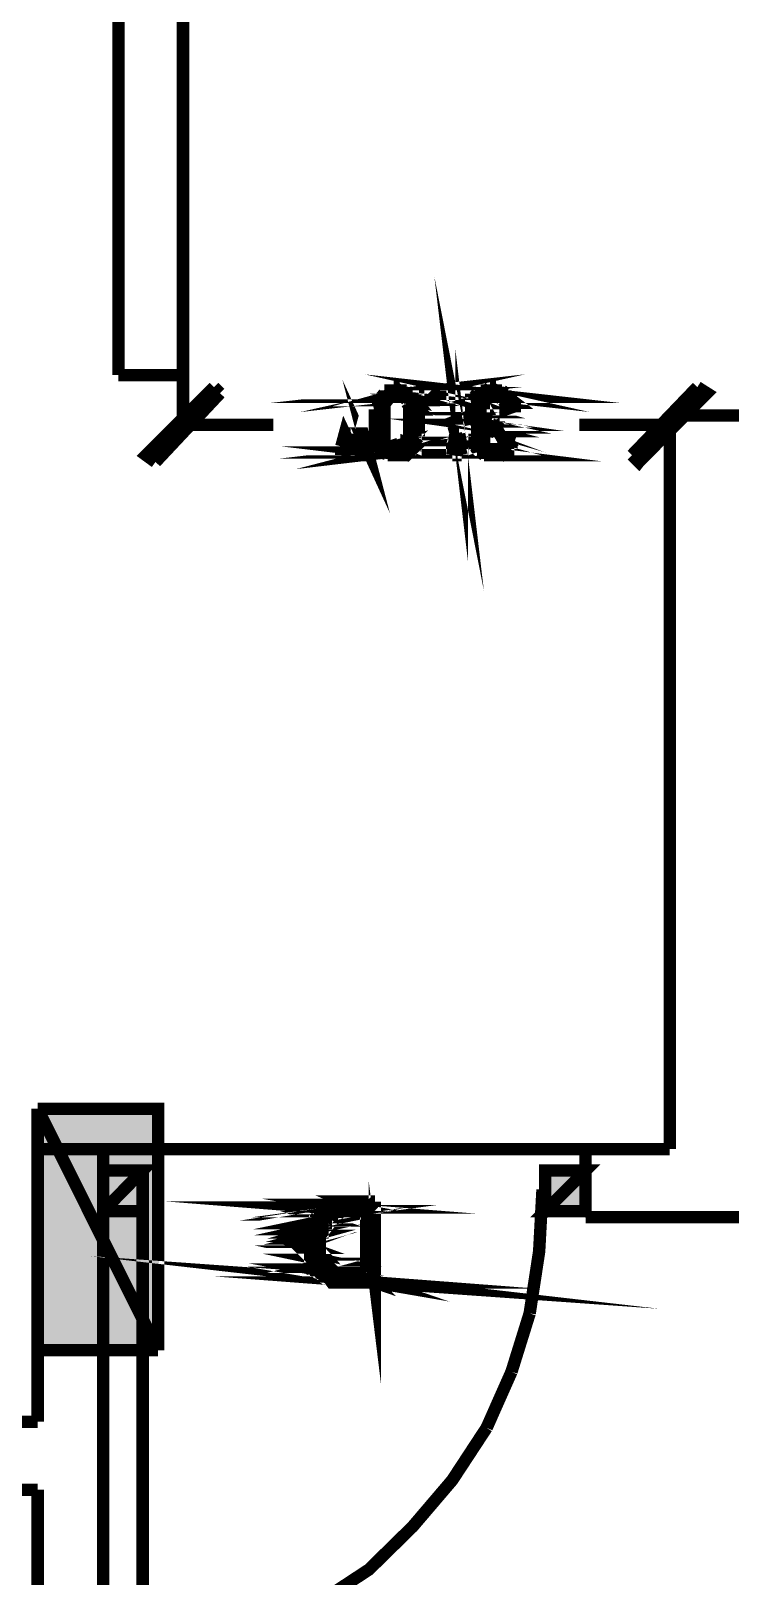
# Model space of a CAD drawing. Header units: inches. Extents: x -524 to 1067, y -71 to 1110.
# Drawn here: x 757.2 to 809.6, y 152.6 to 268.3 of the extents above; entities that cross this region are included whole.
import ezdxf

# ---------------------------------------------------------------- set-up
doc = ezdxf.new("R2010")
doc.units = ezdxf.units.IN
doc.header["$MEASUREMENT"] = 0
doc.layers.add('H', color=7, linetype='Continuous')
doc.layers.add('P', color=7, linetype='Continuous')
doc.layers.add('wall', color=16, linetype='Continuous', lineweight=20)

msp = doc.modelspace()

# ---------------------------------------------------------------- hatches: boundary and pattern name
at = {"layer": 'H', "linetype": 'Continuous'}
for points in [[(766.56, 236.02), (765.86, 236.47), (771.01, 241.55), (771.46, 241.1), (766.56, 236.02)], [(783.24, 240.66), (783.5, 240.84), (784.2, 240.84), (783.94, 240.66), (783.24, 240.4), (783.24, 240.66)], [(783.24, 240.4), (783.94, 240.66), (783.94, 240.4), (783.24, 240.4)], [(783.5, 240.84), (785.81, 241.1), (784.65, 240.84), (783.5, 240.84)], [(783.5, 240.84), (783.75, 241.1), (785.81, 241.1), (783.5, 240.84)], [(785.62, 241.1), (783.75, 241.36), (784.46, 241.36), (784.46, 241.55), (784.91, 241.55), (784.91, 241.36), (785.36, 241.36), (785.62, 241.1)], [(783.75, 241.1), (783.75, 241.36), (785.62, 241.1), (783.75, 241.1)], [(784.65, 240.84), (785.81, 241.1), (785.81, 240.84), (784.65, 240.84)], [(786.07, 240.4), (785.36, 240.66), (785.11, 240.84), (785.81, 240.84), (786.07, 240.66), (786.07, 240.4)], [(785.62, 240.2), (785.36, 240.4), (785.36, 240.66), (786.07, 240.4), (786.07, 240.2), (786.26, 239.95), (786.26, 238.34), (785.62, 238.34), (785.62, 240.2)], [(787.23, 240.66), (787.23, 241.36), (787.94, 241.36), (787.94, 240.66), (787.23, 240.66)], [(790.25, 240.4), (790.25, 240.66), (790.45, 240.66), (790.45, 240.84), (791.42, 240.84), (791.16, 240.66), (790.9, 240.66), (790.25, 240.4)], [(790.25, 239.95), (790.25, 240.4), (790.9, 240.66), (790.9, 240.2), (790.25, 239.95)], [(790.45, 240.84), (790.71, 241.1), (793.03, 240.84), (790.45, 240.84)], [(793.03, 240.84), (790.71, 241.1), (790.9, 241.1), (790.9, 241.36), (791.42, 241.36), (791.61, 241.55), (792.06, 241.55), (792.06, 241.36), (792.51, 241.36), (792.77, 241.1), (793.03, 241.1), (793.03, 240.84)], [(792.51, 240.66), (792.32, 240.84), (793.21, 240.84), (792.51, 240.66)], [(792.51, 240.66), (793.21, 240.84), (793.21, 240.66), (792.51, 240.66)], [(792.77, 240.4), (792.51, 240.66), (793.21, 240.66), (793.47, 240.4), (793.47, 240.2), (792.77, 239.95), (792.77, 240.4)], [(802.74, 236.02), (802.3, 236.47), (807.12, 241.55), (807.83, 241.1), (802.74, 236.02)], [(783.75, 239.95), (783.05, 240.2), (783.24, 240.2), (783.75, 240.4), (783.75, 239.95)], [(783.05, 238.34), (783.05, 240.2), (783.75, 239.95), (783.75, 238.08), (783.05, 238.34)], [(783.24, 240.2), (783.24, 240.4), (783.75, 240.4), (783.24, 240.2)], [(790.25, 239.95), (790.9, 240.2), (790.9, 239.95), (790.25, 239.95)], [(790.25, 239.24), (790.25, 239.95), (790.9, 239.69), (790.9, 239.49), (790.25, 239.24)], [(790.9, 239.69), (790.25, 239.95), (790.9, 239.95), (790.9, 239.69)], [(790.25, 239.24), (790.9, 239.49), (790.9, 239.24), (790.25, 239.24)], [(783.05, 237.63), (783.05, 238.34), (783.75, 238.08), (783.75, 237.63), (783.24, 237.44), (783.24, 237.63), (783.05, 237.63)], [(785.62, 237.63), (785.62, 238.34), (786.26, 238.34), (786.26, 237.88), (786.07, 237.63), (786.07, 237.18), (785.36, 237.44), (785.62, 237.63)], [(790.45, 239.05), (790.25, 239.24), (791.16, 239.24), (791.16, 239.05), (790.45, 239.05)], [(790.45, 237.18), (790.45, 238.08), (790.71, 238.34), (791.42, 238.34), (791.16, 238.08), (791.16, 237.44), (790.45, 237.18)], [(792.06, 238.59), (790.9, 238.79), (790.71, 238.79), (790.71, 239.05), (792.06, 238.59)], [(792.06, 238.59), (790.71, 239.05), (791.86, 239.05), (792.06, 238.59)], [(790.71, 238.34), (790.71, 238.59), (791.86, 238.59), (791.61, 238.34), (790.71, 238.34)], [(790.9, 238.59), (791.16, 238.79), (792.06, 238.59), (790.9, 238.59)], [(792.06, 238.59), (790.9, 238.79), (791.16, 238.79), (792.06, 238.59)], [(792.06, 238.59), (791.86, 239.05), (792.32, 239.05), (792.06, 238.59)], [(780.47, 236.47), (780.47, 237.18), (780.73, 238.08), (781.18, 238.08), (781.18, 236.47), (780.47, 236.47)], [(781.63, 236.47), (781.63, 237.18), (781.89, 238.08), (782.15, 238.08), (782.33, 237.18), (782.33, 236.47), (781.63, 236.47)], [(783.24, 237.44), (783.75, 237.63), (783.75, 237.44), (783.24, 237.44)], [(783.5, 236.92), (783.24, 237.18), (783.94, 237.44), (783.94, 237.18), (784.2, 237.18), (784.2, 236.92), (783.5, 236.92)], [(783.24, 237.18), (783.24, 237.44), (783.94, 237.44), (783.24, 237.18)], [(785.11, 236.92), (785.36, 237.18), (785.36, 237.44), (786.07, 237.18), (785.81, 237.18), (785.81, 236.92), (785.11, 236.92)], [(788.84, 236.47), (788.84, 237.18), (789.03, 238.08), (789.29, 238.08), (789.55, 237.18), (789.55, 236.47), (788.84, 236.47)], [(790.45, 237.18), (791.16, 237.44), (791.16, 237.18), (790.45, 237.18)], [(790.71, 236.92), (790.45, 237.18), (791.42, 237.18), (790.71, 236.92)], [(790.71, 236.92), (791.42, 237.18), (791.42, 236.92), (790.71, 236.92)], [(792.32, 236.92), (792.51, 237.18), (793.21, 236.92), (792.32, 236.92)], [(793.21, 236.92), (792.51, 237.18), (792.51, 237.44), (792.77, 237.44), (792.77, 237.88), (793.47, 237.63), (793.21, 237.44), (793.21, 236.92)], [(783.75, 236.73), (783.5, 236.92), (784.65, 236.92), (783.75, 236.73)], [(783.75, 236.73), (785.81, 236.92), (785.62, 236.73), (783.75, 236.73)], [(783.75, 236.73), (784.65, 236.92), (785.81, 236.92), (783.75, 236.73)], [(783.94, 236.47), (783.75, 236.73), (785.62, 236.73), (785.36, 236.47), (783.94, 236.47)], [(790.71, 236.73), (791.86, 236.92), (793.03, 236.73), (790.71, 236.73)], [(790.71, 236.73), (790.71, 236.92), (791.86, 236.92), (790.71, 236.73)], [(791.16, 236.47), (790.9, 236.73), (792.51, 236.47), (791.16, 236.47)], [(792.51, 236.47), (790.9, 236.73), (792.77, 236.73), (792.51, 236.47)], [(793.03, 236.73), (791.86, 236.92), (793.03, 236.92), (793.03, 236.73)], [(757.74, 169.52), (757.74, 187.54), (766.82, 187.54), (766.82, 169.52), (757.74, 169.52)], [(762.64, 179.94), (762.64, 182.9), (765.66, 182.9), (765.66, 179.94), (762.64, 179.94)], [(795.79, 179.94), (795.79, 182.9), (798.82, 182.9), (798.82, 179.94), (795.79, 179.94)], [(782.33, 179.94), (780.02, 180.4), (780.28, 180.65), (782.33, 179.94)], [(782.33, 179.94), (780.28, 180.65), (780.47, 180.65), (782.33, 179.94)], [(782.33, 179.94), (780.47, 180.65), (780.92, 180.65), (782.33, 179.94)], [(782.33, 179.94), (780.92, 180.65), (783.05, 180.65), (783.05, 174.6), (782.33, 179.94)], [(778.41, 178.79), (778.41, 179.24), (778.67, 179.49), (779.57, 179.49), (779.31, 179.24), (779.31, 178.98), (779.12, 178.98), (779.12, 178.27), (778.86, 178.08), (778.86, 176.92), (779.12, 176.66), (779.12, 176.21), (778.41, 175.95), (778.41, 176.21), (778.15, 176.47), (778.15, 178.79), (778.41, 178.79)], [(778.67, 179.49), (779.83, 179.69), (779.57, 179.49), (778.67, 179.49)], [(778.67, 179.49), (778.67, 179.69), (779.83, 179.69), (778.67, 179.49)], [(778.86, 179.69), (780.47, 179.88), (780.73, 179.94), (780.47, 179.88), (780.28, 179.69), (778.86, 179.69)], [(778.86, 179.69), (778.86, 179.94), (780.73, 179.94), (778.86, 179.69)], [(779.12, 179.94), (779.12, 180.14), (782.33, 179.94), (779.12, 179.94)], [(782.33, 179.94), (779.12, 180.14), (779.31, 180.14), (782.33, 179.94)], [(782.33, 179.94), (779.31, 180.14), (779.57, 180.4), (782.33, 179.94)], [(782.33, 179.94), (779.57, 180.4), (780.02, 180.4), (782.33, 179.94)], [(783.05, 174.6), (782.33, 175.31), (782.33, 179.94), (783.05, 174.6)], [(778.41, 175.95), (779.12, 176.21), (779.31, 175.95), (778.41, 175.95)], [(778.41, 175.76), (778.41, 175.95), (779.31, 175.95), (779.57, 175.76), (778.67, 175.5), (778.67, 175.76), (778.41, 175.76)], [(778.67, 175.5), (779.57, 175.76), (779.83, 175.5), (778.67, 175.5)], [(778.86, 175.31), (778.67, 175.5), (780.02, 175.31), (778.86, 175.31)], [(780.02, 175.31), (778.67, 175.5), (779.83, 175.5), (780.02, 175.31)], [(783.05, 174.6), (779.12, 175.05), (778.86, 175.31), (780.92, 175.31), (783.05, 174.6)], [(783.05, 174.6), (779.31, 174.86), (779.12, 175.05), (783.05, 174.6)], [(783.05, 174.6), (779.31, 174.86), (779.57, 174.86), (783.05, 174.6)], [(779.83, 174.6), (779.57, 174.86), (783.05, 174.6), (779.83, 174.6)], [(783.05, 174.6), (780.92, 175.31), (782.33, 175.31), (783.05, 174.6)]]:
    msp.add_hatch(color=256, dxfattribs=at).paths.add_polyline_path(points)

# ---------------------------------------------------------------- linework, layer by layer
at = {"layer": 'P', "const_width": 0.927}
for points in [[(763.79, 287.52), (763.79, 242.52)], [(768.62, 242.52), (768.62, 287.52)], [(789.48, 237.18), (789.29, 238.14), (789.48, 236.53), (789.48, 237.18)], [(768.62, 242.52), (763.79, 242.52)], [(768.62, 242.52), (768.62, 238.79)], [(766.56, 236.02), (765.86, 236.53), (770.94, 241.62)], [(770.94, 241.62), (766.56, 236.02)], [(770.94, 241.62), (766.56, 236.02)], [(771.39, 241.17), (770.94, 241.62)], [(792.96, 240.91), (791.8, 240.91), (790.64, 241.17), (792.96, 240.91)], [(783.69, 241.36), (785.55, 241.17), (783.69, 241.36)], [(785.36, 241.36), (783.69, 241.36), (783.94, 241.36)], [(785.36, 241.36), (783.69, 241.36)], [(783.69, 241.36), (785.55, 241.17)], [(785.11, 241.36), (783.94, 241.36), (784.14, 241.36)], [(785.11, 241.36), (783.94, 241.36), (785.36, 241.36), (785.11, 241.36)], [(783.94, 241.36), (785.36, 241.36), (783.94, 241.36), (783.94, 241.36), (785.36, 241.36), (783.94, 241.36)], [(785.36, 241.36), (785.36, 241.36), (783.94, 241.36)], [(784.4, 241.36), (785.11, 241.36), (784.14, 241.36), (784.4, 241.36)], [(785.11, 241.36), (784.14, 241.36), (785.11, 241.36), (785.11, 241.36), (784.14, 241.36)], [(784.85, 241.62), (784.65, 241.62), (784.4, 241.62), (784.65, 241.62)], [(784.85, 241.62), (784.4, 241.62)], [(784.4, 241.62), (784.85, 241.36)], [(784.4, 241.62), (784.85, 241.36)], [(784.85, 241.36), (784.4, 241.36), (784.4, 241.62)], [(784.85, 241.36), (784.4, 241.36), (785.11, 241.36), (784.85, 241.36)], [(784.65, 241.62), (784.85, 241.62)], [(784.85, 241.36), (784.85, 241.62)], [(785.55, 241.17), (785.36, 241.36)], [(787.87, 241.36), (787.16, 240.66)], [(787.87, 241.36), (787.16, 240.66)], [(787.16, 240.66), (787.16, 241.36), (787.87, 241.36)], [(787.87, 241.36), (787.87, 240.66), (787.87, 241.36), (787.87, 241.36), (787.87, 240.66)], [(792.06, 241.36), (791.35, 241.36), (791.61, 241.62)], [(792.51, 241.36), (790.9, 241.36), (791.16, 241.36)], [(792.51, 241.36), (790.9, 241.36)], [(790.9, 241.36), (792.77, 241.17)], [(790.9, 241.36), (792.77, 241.17)], [(792.77, 241.17), (790.9, 241.17), (790.9, 241.36)], [(792.32, 241.36), (791.16, 241.36), (791.35, 241.36)], [(792.32, 241.36), (791.16, 241.36), (792.51, 241.36), (792.32, 241.36)], [(791.16, 241.36), (792.51, 241.36), (791.16, 241.36), (791.16, 241.36), (792.51, 241.36), (791.16, 241.36)], [(792.51, 241.36), (792.51, 241.36), (791.16, 241.36)], [(792.06, 241.36), (791.35, 241.36), (792.32, 241.36), (792.06, 241.36)], [(791.35, 241.36), (792.32, 241.36), (791.35, 241.36), (791.35, 241.36), (792.32, 241.36), (791.35, 241.36)], [(792.32, 241.36), (792.32, 241.36), (791.35, 241.36)], [(791.8, 241.62), (791.61, 241.62), (791.8, 241.62)], [(792.06, 241.62), (791.61, 241.62)], [(791.61, 241.62), (792.06, 241.36)], [(791.61, 241.62), (792.06, 241.36)], [(791.8, 241.62), (792.06, 241.62)], [(792.06, 241.62), (791.8, 241.62)], [(792.06, 241.36), (792.06, 241.62)], [(792.77, 241.17), (792.51, 241.36)], [(802.23, 236.53), (802.74, 236.02), (807.12, 241.62)], [(807.12, 241.62), (802.23, 236.53)], [(802.74, 236.02), (807.12, 241.62)], [(807.12, 241.62), (807.83, 241.17), (802.74, 236.02)], [(766.56, 236.02), (771.39, 241.17)], [(785.81, 241.17), (784.65, 240.91), (783.5, 240.91), (785.81, 241.17)], [(783.69, 241.17), (785.81, 241.17), (783.5, 240.91)], [(784.14, 240.91), (783.24, 240.66), (783.94, 240.66), (784.14, 240.91)], [(785.81, 241.17), (784.65, 240.91), (785.81, 240.91), (785.81, 241.17)], [(782.98, 240.2), (783.69, 239.95), (782.98, 240.2)], [(783.69, 240.2), (782.98, 240.2), (783.24, 240.2)], [(783.69, 240.2), (782.98, 240.2)], [(782.98, 240.2), (783.69, 239.95), (783.69, 240.2)], [(785.11, 240.91), (786.01, 240.66), (785.36, 240.66)], [(784.14, 240.91), (783.24, 240.66)], [(783.24, 240.66), (783.5, 240.91)], [(783.94, 240.66), (783.24, 240.46), (783.94, 240.66)], [(783.24, 240.66), (783.94, 240.66), (783.24, 240.66), (783.24, 240.66), (783.94, 240.66), (783.24, 240.66)], [(783.94, 240.66), (783.94, 240.66), (783.24, 240.66)], [(783.94, 240.66), (783.24, 240.46)], [(783.24, 240.46), (783.24, 240.66)], [(783.94, 240.66), (783.24, 240.46), (783.94, 240.66)], [(783.69, 240.46), (783.24, 240.2), (783.69, 240.46)], [(783.24, 240.46), (783.69, 240.46), (783.24, 240.46), (783.69, 240.46)], [(783.69, 240.46), (783.24, 240.2)], [(783.24, 240.2), (783.24, 240.46)], [(783.94, 240.46), (783.24, 240.46), (783.94, 240.46), (783.94, 240.46), (783.24, 240.46), (783.94, 240.46)], [(783.24, 240.46), (783.24, 240.46), (783.94, 240.46)], [(783.24, 240.46), (783.69, 240.46), (783.94, 240.46)], [(783.69, 240.2), (783.24, 240.2), (783.69, 240.2), (783.69, 240.2), (783.24, 240.2)], [(783.5, 240.91), (783.69, 241.17)], [(784.4, 240.91), (783.5, 240.91)], [(783.5, 240.91), (784.4, 240.91)], [(784.14, 240.91), (783.5, 240.91), (784.14, 240.91), (784.14, 240.91), (783.5, 240.91)], [(784.65, 240.91), (783.5, 240.91)], [(783.5, 240.91), (784.4, 240.91), (784.65, 240.91)], [(783.5, 240.91), (784.4, 240.91)], [(784.4, 240.91), (783.5, 240.91), (783.5, 240.91), (784.4, 240.91)], [(783.5, 240.91), (784.4, 240.91)], [(783.69, 241.17), (785.55, 241.17)], [(785.55, 241.17), (783.69, 241.17)], [(783.69, 241.17), (785.55, 241.17)], [(785.55, 241.17), (783.69, 241.17), (783.69, 241.17), (785.55, 241.17)], [(783.69, 241.17), (785.81, 241.17), (785.55, 241.17)], [(783.69, 241.17), (785.55, 241.17)], [(785.55, 241.17), (785.55, 241.17), (783.69, 241.17)], [(783.94, 240.66), (783.94, 240.66)], [(784.4, 240.91), (784.4, 240.91)], [(784.65, 240.91), (785.81, 240.91)], [(785.81, 240.91), (784.65, 240.91)], [(784.65, 240.91), (785.81, 240.91)], [(785.81, 240.91), (784.65, 240.91)], [(784.65, 240.91), (784.65, 240.91)], [(784.85, 240.91), (785.81, 240.91)], [(785.81, 240.91), (784.85, 240.91)], [(784.85, 240.91), (785.81, 240.91), (785.11, 240.91)], [(785.11, 240.91), (784.85, 240.91)], [(784.85, 240.91), (785.81, 240.91)], [(785.81, 240.91), (785.81, 240.91), (784.85, 240.91)], [(785.11, 240.91), (786.01, 240.66), (785.81, 240.91)], [(785.81, 240.91), (785.11, 240.91)], [(785.11, 240.91), (785.81, 240.91), (785.81, 240.91), (785.11, 240.91)], [(785.81, 240.91), (785.11, 240.91)], [(785.11, 240.91), (785.11, 240.91)], [(785.81, 240.91), (785.11, 240.91)], [(785.36, 240.66), (785.11, 240.91)], [(785.36, 240.66), (786.01, 240.46), (785.36, 240.66)], [(786.01, 240.66), (785.36, 240.66), (786.01, 240.66), (786.01, 240.66), (785.36, 240.66), (786.01, 240.66)], [(785.36, 240.66), (785.36, 240.66), (786.01, 240.66)], [(785.36, 240.66), (786.01, 240.46), (786.01, 240.66)], [(785.36, 240.66), (786.01, 240.46), (785.36, 240.66), (785.36, 240.66)], [(785.36, 240.46), (786.01, 240.46), (785.36, 240.46), (785.36, 240.46), (786.01, 240.46), (785.36, 240.46)], [(786.01, 240.46), (786.01, 240.46), (785.36, 240.46)], [(785.55, 240.2), (785.36, 240.46)], [(786.01, 240.46), (785.55, 240.2)], [(786.01, 240.46), (785.55, 240.2)], [(785.55, 240.2), (786.01, 240.2), (786.01, 240.46)], [(786.01, 240.2), (785.55, 239.95), (785.55, 240.2)], [(785.55, 240.2), (786.01, 240.2), (785.55, 240.2), (785.55, 240.2), (786.01, 240.2), (785.55, 240.2)], [(786.01, 240.2), (786.01, 240.2), (785.55, 240.2)], [(786.01, 240.2), (785.55, 239.95)], [(785.55, 239.95), (786.26, 239.95), (786.01, 240.2)], [(787.16, 240.66), (787.87, 240.66)], [(790.19, 240.66), (790.9, 240.66), (790.19, 240.46), (790.19, 240.66)], [(790.19, 240.46), (790.9, 240.2), (790.19, 240.2), (790.19, 240.46)], [(790.9, 240.66), (790.19, 240.46), (790.9, 240.66)], [(791.16, 240.66), (790.19, 240.66), (790.45, 240.66)], [(791.16, 240.66), (790.19, 240.66), (790.9, 240.66)], [(790.9, 240.46), (790.19, 240.46), (790.9, 240.46), (790.9, 240.46), (790.19, 240.46), (790.9, 240.46)], [(790.19, 240.46), (790.19, 240.46), (790.9, 240.46)], [(790.19, 240.46), (790.9, 240.2), (790.9, 240.46)], [(790.9, 240.2), (790.19, 239.95), (790.9, 240.2)], [(790.9, 240.2), (790.19, 240.2), (790.9, 240.2), (790.9, 240.2), (790.19, 240.2)], [(790.9, 240.2), (790.19, 239.95), (790.19, 240.2)], [(790.64, 241.17), (790.45, 240.91)], [(791.35, 240.91), (790.45, 240.91), (791.35, 240.91), (790.45, 240.91)], [(790.45, 240.91), (791.16, 240.66)], [(790.45, 240.91), (791.16, 240.66)], [(790.45, 240.66), (790.45, 240.91)], [(791.61, 240.91), (790.45, 240.91)], [(790.45, 240.91), (791.61, 240.91)], [(791.35, 240.91), (790.45, 240.91), (790.45, 240.91), (791.35, 240.91)], [(791.8, 240.91), (790.45, 240.91), (791.8, 240.91)], [(791.61, 240.91), (790.45, 240.91)], [(790.45, 240.91), (791.61, 240.91), (791.61, 240.91)], [(790.45, 240.91), (791.8, 240.91)], [(791.16, 240.66), (790.45, 240.66)], [(791.16, 240.66), (790.45, 240.66)], [(790.45, 240.66), (791.16, 240.66)], [(790.45, 240.66), (791.16, 240.66)], [(791.8, 240.91), (790.64, 241.17)], [(792.77, 241.17), (790.64, 241.17), (790.9, 241.17)], [(792.77, 241.17), (790.64, 241.17), (792.96, 241.17), (792.77, 241.17)], [(790.64, 241.17), (792.96, 241.17), (790.64, 241.17), (790.64, 241.17), (792.96, 241.17)], [(790.64, 241.17), (792.96, 240.91), (792.96, 241.17)], [(790.64, 241.17), (792.96, 240.91), (790.64, 241.17), (790.64, 241.17)], [(792.77, 241.17), (790.9, 241.17), (792.77, 241.17), (792.77, 241.17), (790.9, 241.17)], [(790.9, 240.66), (791.16, 240.66)], [(791.16, 240.66), (791.35, 240.91)], [(791.16, 240.66), (791.16, 240.66)], [(791.8, 240.91), (792.96, 240.91), (791.8, 240.91)], [(792.06, 240.91), (793.21, 240.91), (792.06, 240.91)], [(792.06, 240.91), (793.21, 240.91), (792.06, 240.91)], [(792.06, 240.91), (792.96, 240.91)], [(793.21, 240.91), (792.06, 240.91)], [(792.32, 240.91), (793.21, 240.91), (792.32, 240.91), (792.32, 240.91), (793.21, 240.91), (792.32, 240.91)], [(793.21, 240.91), (793.21, 240.91), (792.32, 240.91)], [(792.51, 240.66), (792.32, 240.91)], [(793.21, 240.91), (792.51, 240.66), (793.21, 240.91)], [(793.21, 240.91), (792.51, 240.66)], [(792.51, 240.66), (793.21, 240.66), (792.51, 240.66), (793.21, 240.66)], [(792.77, 240.46), (792.51, 240.66)], [(793.21, 240.66), (792.51, 240.66), (792.51, 240.66), (793.21, 240.66), (792.51, 240.66), (793.21, 240.66), (792.51, 240.66)], [(793.21, 240.66), (793.21, 240.66), (792.51, 240.66)], [(792.77, 240.46), (793.47, 240.46), (793.21, 240.66)], [(793.21, 240.66), (792.77, 240.46)], [(793.21, 240.66), (792.77, 240.46)], [(792.77, 240.46), (793.47, 240.46)], [(793.47, 240.46), (792.77, 240.2)], [(792.77, 240.2), (792.77, 240.46)], [(793.47, 240.46), (792.77, 240.2)], [(792.77, 240.2), (793.47, 240.2), (793.47, 240.46)], [(792.77, 240.2), (793.47, 240.2), (792.77, 240.2), (792.77, 240.2), (793.47, 240.2), (792.77, 240.2)], [(793.47, 240.2), (793.47, 240.2), (792.77, 240.2)], [(793.47, 240.2), (792.77, 239.95), (792.77, 240.2)], [(793.47, 240.2), (792.77, 239.95), (793.47, 240.2)], [(792.96, 240.91), (793.21, 240.91)], [(793.47, 240.2), (793.47, 240.2)], [(781.18, 237.18), (780.73, 238.14), (780.47, 237.18)], [(782.33, 237.18), (781.89, 238.14), (781.63, 237.18)], [(782.98, 239.95), (783.69, 239.95)], [(783.69, 239.95), (782.98, 239.75)], [(782.98, 239.75), (782.98, 239.95)], [(783.69, 239.95), (782.98, 239.75)], [(782.98, 239.75), (783.69, 239.75), (783.69, 239.95)], [(782.98, 239.75), (783.69, 239.75), (782.98, 239.75), (782.98, 239.75), (783.69, 239.75), (782.98, 239.75)], [(783.69, 239.75), (783.69, 239.75), (782.98, 239.75)], [(783.69, 239.75), (782.98, 239.49)], [(782.98, 239.49), (782.98, 239.75)], [(783.69, 239.75), (782.98, 239.49)], [(782.98, 239.49), (783.69, 239.49), (783.69, 239.75)], [(782.98, 239.49), (783.69, 239.49), (782.98, 239.49), (782.98, 239.49), (783.69, 239.49)], [(782.98, 239.49), (783.69, 239.3)], [(782.98, 239.49), (783.69, 239.3)], [(783.69, 239.3), (782.98, 239.3), (782.98, 239.49)], [(783.69, 239.3), (782.98, 239.3), (783.69, 239.3), (783.69, 239.3), (782.98, 239.3)], [(783.69, 239.3), (782.98, 239.05), (782.98, 239.3)], [(783.69, 239.3), (782.98, 239.05)], [(782.98, 239.05), (783.69, 239.05), (783.69, 239.3)], [(782.98, 239.05), (783.69, 239.05), (782.98, 239.05), (782.98, 239.05), (783.69, 239.05), (782.98, 239.05)], [(783.69, 239.05), (783.69, 239.05), (782.98, 239.05)], [(783.69, 239.05), (782.98, 238.79)], [(782.98, 238.79), (782.98, 239.05)], [(783.69, 239.05), (782.98, 238.79)], [(782.98, 238.79), (783.69, 238.79), (783.69, 239.05)], [(783.69, 239.3), (783.69, 239.49)], [(785.55, 239.95), (786.26, 239.95), (785.55, 239.95), (785.55, 239.95), (786.26, 239.95)], [(785.55, 239.95), (786.26, 239.75)], [(785.55, 239.95), (786.26, 239.75)], [(786.26, 239.75), (785.55, 239.75), (785.55, 239.95)], [(786.26, 239.75), (785.55, 239.75), (786.26, 239.75), (786.26, 239.75), (785.55, 239.75), (786.26, 239.75)], [(785.55, 239.75), (785.55, 239.75), (786.26, 239.75)], [(785.55, 239.75), (786.26, 239.49)], [(785.55, 239.75), (786.26, 239.49)], [(786.26, 239.49), (785.55, 239.49), (785.55, 239.75)], [(786.26, 239.49), (785.55, 239.49)], [(785.55, 239.49), (786.26, 239.3)], [(785.55, 239.49), (786.26, 239.3)], [(786.26, 239.3), (785.55, 239.3), (785.55, 239.49)], [(786.26, 239.3), (785.55, 239.3), (786.26, 239.3), (786.26, 239.3), (785.55, 239.3)], [(786.26, 239.3), (785.55, 239.05), (785.55, 239.3)], [(786.26, 239.3), (785.55, 239.05)], [(785.55, 239.05), (786.26, 239.05)], [(785.55, 239.05), (786.26, 239.05), (785.55, 239.05), (785.55, 239.05), (786.26, 239.05), (785.55, 239.05)], [(786.26, 239.05), (786.26, 239.05), (785.55, 239.05)], [(786.26, 239.05), (785.55, 238.79)], [(785.55, 238.79), (785.55, 239.05)], [(786.26, 239.05), (785.55, 238.79)], [(785.55, 238.79), (786.26, 238.79), (786.26, 239.05)], [(786.26, 239.75), (786.26, 239.95)], [(786.26, 239.49), (786.26, 239.75)], [(786.26, 239.3), (786.26, 239.49)], [(786.26, 239.05), (786.26, 239.3)], [(791.16, 239.3), (790.19, 239.3), (791.16, 239.05)], [(790.9, 239.95), (790.19, 239.95), (790.9, 239.95), (790.19, 239.95), (790.9, 239.75), (790.9, 239.95)], [(790.19, 239.95), (790.9, 239.75), (790.19, 239.95), (790.9, 239.75), (790.19, 239.75), (790.19, 239.95)], [(790.9, 239.75), (790.19, 239.49), (790.9, 239.49), (790.9, 239.75)], [(790.19, 239.3), (791.16, 239.05), (790.45, 239.05)], [(790.9, 239.95), (790.19, 239.95), (790.19, 239.95), (790.9, 239.95)], [(790.9, 239.75), (790.19, 239.75)], [(790.19, 239.75), (790.9, 239.75)], [(790.19, 239.75), (790.9, 239.75)], [(790.9, 239.75), (790.19, 239.49), (790.19, 239.75)], [(790.9, 239.49), (790.19, 239.3), (790.9, 239.49)], [(790.19, 239.49), (790.9, 239.49), (790.19, 239.49), (790.19, 239.49), (790.9, 239.49), (790.19, 239.49)], [(790.9, 239.49), (790.9, 239.49), (790.19, 239.49)], [(790.9, 239.49), (790.19, 239.3), (790.19, 239.49)], [(790.9, 239.3), (790.19, 239.3)], [(790.19, 239.3), (790.9, 239.3)], [(790.45, 239.05), (790.19, 239.3)], [(790.9, 239.3), (790.19, 239.3), (790.19, 239.3)], [(790.19, 239.3), (790.9, 239.3)], [(791.35, 239.05), (790.45, 239.05), (791.35, 239.05), (790.45, 239.05), (791.61, 239.05), (791.35, 239.05)], [(790.45, 239.05), (791.61, 239.05), (790.64, 239.05), (790.45, 239.05)], [(791.35, 239.05), (790.45, 239.05), (790.45, 239.05), (791.35, 239.05), (790.45, 239.05), (791.35, 239.05), (790.45, 239.05)], [(791.35, 239.05), (791.16, 239.05), (790.45, 239.05)], [(791.8, 239.05), (790.64, 239.05), (791.61, 239.05), (791.8, 239.05)], [(790.64, 239.05), (791.61, 239.05), (791.61, 239.05), (790.64, 239.05)], [(792.06, 238.59), (790.64, 238.79), (790.64, 239.05)], [(790.64, 239.05), (792.06, 238.59)], [(790.64, 239.05), (792.06, 238.59), (791.8, 239.05)], [(791.8, 239.05), (790.64, 239.05)], [(790.9, 239.75), (790.9, 239.75)], [(791.16, 239.05), (791.16, 239.3)], [(791.8, 239.05), (792.06, 238.59), (792.06, 239.05)], [(792.06, 238.59), (791.8, 239.05)], [(791.8, 239.05), (791.8, 239.05)], [(791.8, 239.05), (792.06, 238.59)], [(792.06, 239.05), (791.8, 239.05)], [(792.06, 238.59), (792.06, 239.05)], [(792.06, 239.05), (792.32, 239.05)], [(792.32, 239.05), (792.06, 238.59)], [(792.32, 239.05), (792.06, 238.59), (792.32, 239.05)], [(846.97, 239.49), (805.06, 239.49)], [(805.06, 184.58), (805.06, 239.49), (805.06, 228.61), (805.06, 229.07)], [(805.06, 239.49), (805.06, 238.79)], [(768.62, 238.79), (775.38, 238.79)], [(781.18, 237.18), (780.73, 238.14)], [(780.73, 238.14), (781.18, 238.14)], [(781.18, 238.14), (781.18, 237.18)], [(782.33, 237.18), (781.89, 238.14), (782.08, 238.14), (782.33, 237.18)], [(782.98, 238.79), (783.69, 238.79)], [(783.69, 238.79), (782.98, 238.59)], [(782.98, 238.59), (782.98, 238.79)], [(783.69, 238.79), (782.98, 238.59)], [(782.98, 238.59), (783.69, 238.59), (783.69, 238.79)], [(782.98, 238.59), (783.69, 238.59), (782.98, 238.59), (782.98, 238.59), (783.69, 238.59)], [(782.98, 238.59), (783.69, 238.34)], [(782.98, 238.59), (783.69, 238.34)], [(783.69, 238.34), (782.98, 238.34), (782.98, 238.59)], [(782.98, 238.34), (783.69, 238.14), (782.98, 238.34), (783.69, 238.14)], [(783.69, 238.14), (782.98, 238.14), (782.98, 238.34)], [(783.69, 238.34), (782.98, 238.34)], [(782.98, 238.34), (783.69, 238.14)], [(783.69, 238.14), (782.98, 238.14), (783.69, 238.14), (783.69, 238.14), (782.98, 238.14)], [(783.69, 238.14), (782.98, 237.88)], [(782.98, 237.88), (782.98, 238.14)], [(783.69, 238.14), (782.98, 237.88)], [(782.98, 237.88), (783.69, 237.88), (783.69, 238.14)], [(782.98, 237.88), (783.69, 237.88), (782.98, 237.88), (782.98, 237.88), (783.69, 237.88), (782.98, 237.88)], [(783.69, 237.88), (783.69, 237.88), (782.98, 237.88)], [(783.69, 237.88), (782.98, 237.63)], [(782.98, 237.63), (782.98, 237.88)], [(783.69, 237.88), (782.98, 237.63)], [(782.98, 237.63), (783.69, 237.63), (783.69, 237.88)], [(783.69, 238.34), (783.69, 238.59)], [(783.69, 238.14), (783.69, 238.34)], [(786.01, 237.63), (785.36, 237.44), (785.55, 237.63)], [(792.06, 238.59), (790.64, 238.79), (790.9, 238.79)], [(785.55, 238.79), (786.26, 238.79)], [(786.26, 238.79), (785.55, 238.59)], [(785.55, 238.59), (785.55, 238.79)], [(786.26, 238.79), (785.55, 238.59)], [(785.55, 238.59), (786.26, 238.59), (786.26, 238.79)], [(785.55, 238.59), (786.26, 238.59), (785.55, 238.59), (785.55, 238.59), (786.26, 238.59)], [(785.55, 238.59), (786.26, 238.34)], [(785.55, 238.59), (786.26, 238.34)], [(786.26, 238.34), (785.55, 238.34), (785.55, 238.59)], [(786.26, 238.34), (785.55, 238.34), (786.26, 238.34), (785.55, 238.34)], [(785.55, 238.34), (786.26, 238.14)], [(785.55, 238.34), (786.26, 238.14)], [(786.26, 238.14), (785.55, 238.14), (785.55, 238.34)], [(786.26, 238.14), (785.55, 238.14), (786.26, 238.14), (786.26, 238.14), (785.55, 238.14), (786.26, 238.14)], [(785.55, 238.14), (785.55, 238.14), (786.26, 238.14)], [(785.55, 238.14), (786.26, 237.88)], [(785.55, 238.14), (786.26, 237.88)], [(786.26, 237.88), (785.55, 237.88), (785.55, 238.14)], [(786.26, 237.88), (785.55, 237.88), (786.26, 237.88), (786.26, 237.88), (785.55, 237.88)], [(786.26, 237.88), (785.55, 237.63)], [(785.55, 237.63), (785.55, 237.88)], [(786.26, 237.88), (785.55, 237.63)], [(786.01, 237.63), (786.26, 237.88)], [(786.26, 238.34), (786.26, 238.59)], [(786.26, 238.14), (786.26, 238.34)], [(786.26, 237.88), (786.26, 238.14)], [(791.8, 238.59), (790.64, 238.59), (791.8, 238.59), (790.64, 238.59), (791.61, 238.34), (791.8, 238.59)], [(790.9, 238.59), (792.06, 238.59), (791.16, 238.79)], [(790.64, 238.59), (791.61, 238.34), (790.64, 238.34), (790.64, 238.59)], [(789.03, 238.14), (788.77, 236.53)], [(789.03, 238.14), (788.77, 236.53)], [(788.77, 237.18), (789.03, 238.14)], [(789.48, 236.53), (789.03, 238.14), (789.29, 238.14)], [(789.48, 236.53), (789.03, 238.14)], [(789.29, 238.14), (789.48, 237.18), (789.29, 238.14)], [(789.29, 238.14), (789.29, 238.14)], [(789.29, 238.14), (789.48, 236.53)], [(790.45, 238.14), (790.64, 238.34)], [(791.16, 238.14), (790.45, 238.14)], [(791.16, 238.14), (790.45, 238.14), (791.16, 238.14), (791.16, 238.14), (790.45, 238.14), (791.16, 238.14)], [(790.45, 238.14), (790.45, 238.14), (791.16, 238.14), (790.45, 238.14)], [(791.16, 238.14), (791.16, 238.14), (790.45, 238.14)], [(791.16, 238.14), (790.45, 237.88), (790.45, 238.14)], [(791.16, 238.14), (790.45, 237.88)], [(790.45, 237.88), (791.16, 237.88), (791.16, 238.14)], [(790.45, 237.88), (791.16, 237.88), (790.45, 237.88), (790.45, 237.88), (791.16, 237.88)], [(790.45, 237.88), (791.16, 237.63)], [(790.45, 237.88), (791.16, 237.63)], [(791.16, 237.63), (790.45, 237.63), (790.45, 237.88)], [(791.8, 238.59), (790.64, 238.59), (792.06, 238.59), (791.8, 238.59)], [(790.64, 238.59), (792.06, 238.59), (790.9, 238.59), (790.64, 238.59)], [(791.35, 238.34), (790.64, 238.34), (791.35, 238.34), (790.64, 238.34)], [(790.64, 238.34), (791.16, 238.14), (791.35, 238.34)], [(790.64, 238.34), (791.16, 238.14)], [(791.61, 238.34), (790.64, 238.34), (791.61, 238.34)], [(791.35, 238.34), (790.64, 238.34), (790.64, 238.34), (791.35, 238.34)], [(791.61, 238.34), (790.64, 238.34), (791.61, 238.34), (791.61, 238.34)], [(791.16, 238.79), (790.9, 238.59)], [(792.06, 238.59), (790.9, 238.79)], [(790.9, 238.79), (791.16, 238.79)], [(792.06, 238.59), (790.9, 238.79)], [(790.9, 238.79), (790.9, 238.79)], [(790.9, 238.79), (792.06, 238.59)], [(790.9, 238.79), (792.06, 238.59)], [(790.9, 238.59), (792.06, 238.59), (790.9, 238.59), (790.9, 238.59), (792.06, 238.59), (790.9, 238.59)], [(791.16, 238.79), (792.06, 238.59)], [(791.16, 237.63), (791.16, 237.88)], [(792.06, 238.59), (792.06, 238.59)], [(792.77, 237.88), (793.47, 237.63), (792.77, 237.88)], [(805.06, 238.79), (798.3, 238.79)], [(785.36, 236.53), (783.69, 236.73), (785.55, 236.73), (785.36, 236.53)], [(785.81, 236.98), (785.55, 236.73), (783.69, 236.73), (785.81, 236.98)], [(785.81, 236.98), (783.69, 236.73), (784.65, 236.98), (785.81, 236.98)], [(781.18, 236.53), (780.47, 237.18)], [(780.47, 237.18), (780.47, 236.53)], [(781.18, 236.53), (780.47, 237.18)], [(780.47, 237.18), (781.18, 237.18), (781.18, 236.53)], [(780.47, 237.18), (781.18, 237.18)], [(783.5, 236.98), (784.14, 237.18), (783.24, 237.18), (783.5, 236.98)], [(783.5, 236.98), (784.65, 236.98), (783.69, 236.73), (783.5, 236.98)], [(782.33, 236.53), (781.63, 237.18)], [(781.63, 237.18), (781.63, 236.53)], [(782.33, 236.53), (781.63, 237.18)], [(781.63, 237.18), (782.33, 237.18), (782.33, 236.53)], [(781.63, 237.18), (782.33, 237.18)], [(785.36, 236.53), (783.69, 236.73), (783.94, 236.53)], [(786.01, 237.63), (785.36, 237.44), (786.01, 237.44), (786.01, 237.63)], [(782.98, 237.63), (783.69, 237.63), (783.24, 237.63), (782.98, 237.63)], [(783.69, 237.63), (783.24, 237.44), (783.69, 237.63)], [(783.69, 237.63), (783.24, 237.63), (783.69, 237.63), (783.69, 237.63), (783.24, 237.63)], [(783.69, 237.63), (783.24, 237.44)], [(783.24, 237.44), (783.24, 237.63)], [(783.94, 237.44), (783.24, 237.18)], [(783.69, 237.44), (783.24, 237.44), (783.69, 237.44)], [(783.94, 237.44), (783.24, 237.44), (783.94, 237.44), (783.94, 237.44), (783.24, 237.44)], [(783.94, 237.44), (783.24, 237.18)], [(783.24, 237.18), (783.24, 237.44)], [(783.69, 237.44), (783.24, 237.44), (783.24, 237.44), (783.69, 237.44)], [(784.14, 237.18), (783.24, 237.18), (783.94, 237.18), (784.14, 237.18)], [(783.24, 237.18), (783.94, 237.18), (783.24, 237.18), (783.24, 237.18), (783.94, 237.18), (783.24, 237.18)], [(783.94, 237.18), (783.94, 237.18), (783.24, 237.18)], [(783.5, 236.98), (784.14, 237.18), (784.14, 236.98)], [(784.4, 236.98), (783.5, 236.98)], [(783.5, 236.98), (784.4, 236.98)], [(784.4, 236.98), (783.5, 236.98)], [(783.5, 236.98), (784.65, 236.98), (784.4, 236.98)], [(784.4, 236.98), (783.5, 236.98)], [(783.5, 236.98), (784.14, 236.98), (784.4, 236.98)], [(783.5, 236.98), (784.14, 236.98), (783.5, 236.98), (783.5, 236.98), (784.14, 236.98)], [(783.69, 236.73), (784.65, 236.98), (784.65, 236.98), (783.69, 236.73)], [(783.69, 236.73), (785.55, 236.73), (783.69, 236.73), (783.69, 236.73), (785.55, 236.73), (783.69, 236.73)], [(785.55, 236.73), (785.55, 236.73), (783.69, 236.73)], [(785.55, 236.73), (785.55, 236.73), (783.69, 236.73)], [(785.55, 236.73), (783.69, 236.73), (783.69, 236.73), (785.55, 236.73)], [(783.94, 237.18), (783.94, 237.44)], [(784.65, 236.98), (785.81, 236.98)], [(784.85, 236.98), (784.65, 236.98)], [(785.81, 236.98), (784.85, 236.98)], [(785.81, 236.98), (784.85, 236.98)], [(784.85, 236.98), (784.85, 236.98), (785.81, 236.98)], [(784.85, 236.98), (785.81, 236.98), (785.11, 236.98), (784.85, 236.98)], [(785.11, 236.98), (785.81, 237.18)], [(785.11, 236.98), (785.81, 237.18)], [(785.81, 237.18), (785.36, 237.18), (785.11, 236.98)], [(785.81, 236.98), (785.11, 236.98), (785.81, 236.98), (785.81, 236.98), (785.11, 236.98), (785.81, 236.98)], [(785.11, 236.98), (785.11, 236.98), (785.81, 236.98)], [(791.16, 236.53), (792.51, 236.53), (790.9, 236.73)], [(785.36, 237.18), (785.36, 237.44), (786.01, 237.18)], [(785.36, 237.44), (786.01, 237.44), (785.36, 237.44), (785.36, 237.44), (786.01, 237.44), (785.36, 237.44)], [(786.01, 237.44), (786.01, 237.44), (785.36, 237.44), (786.01, 237.44)], [(785.36, 237.44), (785.36, 237.44), (786.01, 237.44)], [(785.36, 237.44), (786.01, 237.18), (786.01, 237.44)], [(785.81, 237.18), (785.36, 237.18), (786.01, 237.18), (785.81, 237.18)], [(785.36, 237.18), (786.01, 237.18), (785.36, 237.18), (785.36, 237.18), (786.01, 237.18)], [(785.55, 237.63), (786.01, 237.63)], [(785.55, 237.63), (786.01, 237.63), (785.55, 237.63), (785.55, 237.63), (786.01, 237.63), (785.55, 237.63)], [(786.01, 237.63), (786.01, 237.63), (785.55, 237.63)], [(785.81, 237.18), (785.81, 236.98)], [(788.77, 236.53), (788.77, 237.18)], [(792.96, 236.73), (792.06, 236.98), (792.96, 236.98), (792.96, 236.73)], [(793.21, 237.18), (792.51, 237.18), (793.21, 236.98)], [(791.16, 237.63), (790.45, 237.63), (791.16, 237.63), (791.16, 237.63), (790.45, 237.63), (791.16, 237.63)], [(790.45, 237.63), (790.45, 237.63), (791.16, 237.63)], [(790.45, 237.63), (791.16, 237.44)], [(790.45, 237.63), (791.16, 237.44)], [(791.16, 237.44), (790.45, 237.44), (790.45, 237.63)], [(791.16, 237.44), (790.45, 237.18), (791.16, 237.44)], [(791.16, 237.44), (790.45, 237.44), (791.16, 237.44), (791.16, 237.44), (790.45, 237.44)], [(791.16, 237.44), (790.45, 237.18), (790.45, 237.44)], [(791.16, 237.18), (790.45, 237.18), (791.16, 237.18), (790.45, 237.18), (791.35, 237.18), (791.16, 237.18)], [(790.45, 237.18), (791.35, 237.18)], [(791.35, 237.18), (790.64, 236.98), (790.45, 237.18)], [(791.16, 237.18), (790.45, 237.18), (790.45, 237.18), (791.16, 237.18)], [(790.64, 236.98), (791.35, 236.98), (791.35, 237.18)], [(791.35, 237.18), (790.64, 236.98)], [(790.64, 236.73), (791.8, 236.98)], [(791.35, 236.98), (790.64, 236.98)], [(790.64, 236.98), (791.35, 236.98)], [(791.61, 236.98), (790.64, 236.98)], [(790.64, 236.98), (791.8, 236.98), (791.61, 236.98)], [(790.64, 236.98), (791.8, 236.98)], [(791.8, 236.98), (790.64, 236.73)], [(790.64, 236.73), (790.64, 236.98)], [(791.8, 236.98), (790.64, 236.73), (791.8, 236.98)], [(791.35, 236.98), (790.64, 236.98)], [(790.64, 236.98), (791.35, 236.98)], [(791.35, 236.98), (790.64, 236.98)], [(790.64, 236.98), (790.64, 236.98), (791.35, 236.98), (790.64, 236.98)], [(791.35, 236.98), (790.64, 236.98)], [(792.96, 236.73), (790.64, 236.73)], [(792.96, 236.73), (790.64, 236.73), (792.77, 236.73), (792.96, 236.73)], [(790.64, 236.73), (792.77, 236.73), (790.9, 236.73), (790.64, 236.73)], [(790.9, 236.73), (791.16, 236.53)], [(792.77, 236.73), (790.9, 236.73)], [(790.9, 236.73), (792.77, 236.73)], [(792.77, 236.73), (790.9, 236.73)], [(790.9, 236.73), (792.77, 236.73)], [(790.9, 236.73), (792.77, 236.73)], [(792.77, 236.73), (790.9, 236.73), (790.9, 236.73), (792.77, 236.73)], [(790.9, 236.73), (792.51, 236.53), (792.77, 236.73)], [(792.51, 237.44), (793.21, 237.18), (792.51, 237.18)], [(791.16, 237.44), (791.16, 237.63)], [(791.8, 236.98), (792.96, 236.73)], [(792.96, 236.73), (792.06, 236.98), (791.8, 236.98)], [(791.8, 236.98), (792.96, 236.73)], [(791.8, 236.98), (791.8, 236.98)], [(792.06, 236.98), (792.96, 236.98)], [(792.96, 236.98), (792.06, 236.98)], [(792.06, 236.98), (792.06, 236.98)], [(792.96, 236.98), (792.06, 236.98)], [(792.06, 236.98), (792.32, 236.98), (792.96, 236.98)], [(792.51, 237.18), (792.32, 236.98)], [(792.32, 236.98), (793.21, 236.98)], [(792.32, 236.98), (793.21, 236.98)], [(793.21, 236.98), (792.32, 236.98)], [(792.32, 236.98), (792.32, 236.98)], [(793.21, 236.98), (792.32, 236.98)], [(792.32, 236.98), (792.96, 236.98), (793.21, 236.98)], [(793.21, 237.44), (792.51, 237.44), (792.77, 237.44)], [(793.21, 237.44), (792.51, 237.44)], [(792.51, 237.44), (793.21, 237.18)], [(792.51, 237.18), (792.51, 237.44)], [(793.21, 236.98), (792.51, 237.18)], [(793.21, 237.18), (792.51, 237.18)], [(792.51, 237.18), (793.21, 237.18), (793.21, 237.18), (792.51, 237.18)], [(793.21, 237.18), (792.51, 237.18)], [(792.51, 237.18), (792.51, 237.18)], [(792.77, 237.63), (793.47, 237.63), (792.77, 237.63), (792.77, 237.63), (793.47, 237.63)], [(792.77, 237.63), (793.21, 237.44)], [(792.77, 237.63), (793.21, 237.44)], [(793.21, 237.44), (792.77, 237.44), (792.77, 237.63)], [(793.21, 237.44), (792.77, 237.44), (793.21, 237.44), (793.21, 237.44), (792.77, 237.44)], [(792.77, 236.73), (792.77, 236.73)], [(793.21, 237.44), (793.47, 237.63)], [(793.21, 237.18), (793.21, 237.44)], [(793.21, 236.98), (793.21, 237.18)], [(780.47, 236.53), (781.18, 236.53)], [(781.63, 236.53), (782.33, 236.53)], [(785.11, 236.53), (783.94, 236.53)], [(783.94, 236.53), (784.14, 236.53)], [(785.11, 236.53), (783.94, 236.53), (785.36, 236.53), (785.11, 236.53)], [(783.94, 236.53), (785.36, 236.53), (783.94, 236.53), (783.94, 236.53), (785.36, 236.53), (783.94, 236.53)], [(785.36, 236.53), (785.36, 236.53), (783.94, 236.53)], [(784.85, 236.53), (784.14, 236.53)], [(784.14, 236.53), (784.4, 236.53)], [(784.85, 236.53), (784.14, 236.53), (785.11, 236.53), (784.85, 236.53)], [(784.14, 236.53), (785.11, 236.53), (784.14, 236.53), (784.14, 236.53), (785.11, 236.53), (784.14, 236.53)], [(785.11, 236.53), (785.11, 236.53), (784.14, 236.53)], [(784.65, 236.53), (784.4, 236.53)], [(784.4, 236.53), (784.65, 236.53), (784.85, 236.53)], [(784.4, 236.53), (784.85, 236.53), (784.4, 236.53), (784.4, 236.53), (784.85, 236.53), (784.4, 236.53)], [(784.85, 236.53), (784.85, 236.53), (784.4, 236.53)], [(784.85, 236.53), (784.65, 236.53)], [(788.77, 236.53), (789.48, 236.53)], [(791.16, 236.53), (792.51, 236.53)], [(792.51, 236.53), (791.16, 236.53)], [(791.16, 236.53), (792.51, 236.53)], [(791.35, 236.53), (791.16, 236.53)], [(791.16, 236.53), (792.51, 236.53), (792.51, 236.53)], [(792.51, 236.53), (791.16, 236.53)], [(792.51, 236.53), (791.35, 236.53)], [(792.51, 236.53), (791.35, 236.53)], [(791.35, 236.53), (792.32, 236.53)], [(791.35, 236.53), (792.32, 236.53), (791.35, 236.53), (791.35, 236.53), (792.32, 236.53), (791.35, 236.53)], [(792.32, 236.53), (792.32, 236.53), (791.35, 236.53)], [(792.32, 236.53), (791.61, 236.53), (791.35, 236.53)], [(792.32, 236.53), (791.61, 236.53), (792.06, 236.53)], [(791.61, 236.53), (792.06, 236.53), (791.61, 236.53), (791.61, 236.53), (792.06, 236.53), (791.61, 236.53)], [(792.06, 236.53), (792.06, 236.53), (791.61, 236.53)], [(792.06, 236.53), (791.8, 236.53), (791.61, 236.53)], [(792.06, 236.53), (792.32, 236.53)], [(792.32, 236.53), (792.51, 236.53)], [(805.06, 184.58), (805.06, 226.56)], [(757.74, 164.17), (757.74, 187.6)], [(766.76, 169.52), (757.74, 187.6)], [(757.74, 187.6), (757.74, 169.52)], [(766.76, 169.52), (757.74, 187.6)], [(757.74, 187.6), (766.76, 187.6), (766.76, 169.52)], [(805.06, 184.58), (757.74, 184.58)], [(762.64, 184.58), (762.64, 179.49)], [(798.75, 179.94), (798.75, 182.97), (795.73, 179.94), (798.75, 179.94)], [(798.75, 184.58), (798.75, 179.49)], [(798.75, 184.58), (798.75, 179.49)], [(762.64, 182.97), (762.64, 179.94)], [(762.64, 179.94), (765.6, 182.97), (762.64, 182.97)], [(762.64, 179.94), (765.6, 182.97)], [(762.64, 182.52), (762.64, 126.9)], [(765.6, 182.97), (765.6, 179.94)], [(798.75, 182.97), (795.73, 179.94), (795.73, 182.97), (798.75, 182.97)], [(765.6, 181.55), (765.6, 145.63)], [(782.33, 179.94), (782.98, 174.6), (782.98, 180.65)], [(794.57, 172.28), (795.28, 176.92), (795.53, 181.55)], [(782.33, 179.94), (779.76, 180.4), (780.02, 180.4), (782.33, 179.94)], [(782.33, 179.94), (780.73, 180.65), (780.92, 180.65)], [(779.05, 179.94), (779.05, 180.2), (782.33, 179.94)], [(779.05, 180.2), (782.33, 179.94), (779.31, 180.2), (779.05, 180.2)], [(779.57, 180.4), (779.31, 180.2)], [(782.33, 179.94), (779.31, 180.2), (779.31, 180.2), (782.33, 179.94)], [(779.31, 180.2), (782.33, 179.94)], [(782.33, 179.94), (779.57, 180.4)], [(782.33, 179.94), (779.57, 180.4)], [(779.57, 180.4), (779.57, 180.4)], [(779.57, 180.4), (782.33, 179.94)], [(779.57, 180.4), (782.33, 179.94)], [(782.33, 179.94), (779.76, 180.4), (779.57, 180.4)], [(780.21, 180.65), (780.02, 180.4), (782.33, 179.94)], [(780.02, 180.4), (782.33, 179.94), (780.02, 180.4), (780.02, 180.4)], [(782.33, 179.94), (780.21, 180.65)], [(780.21, 180.65), (782.33, 179.94)], [(782.33, 179.94), (780.47, 180.65), (780.21, 180.65)], [(782.33, 179.94), (780.47, 180.65), (780.47, 180.65), (782.33, 179.94)], [(780.47, 180.65), (782.33, 179.94)], [(780.73, 180.65), (780.47, 180.65)], [(782.33, 179.94), (780.73, 180.65)], [(780.92, 180.65), (782.33, 179.94)], [(780.92, 180.65), (782.98, 180.65)], [(782.33, 179.94), (780.92, 180.65)], [(782.98, 180.65), (782.33, 179.94)], [(782.98, 180.65), (782.33, 179.94)], [(765.6, 179.94), (762.64, 179.94)], [(780.21, 179.69), (778.86, 179.69), (780.47, 179.94)], [(779.31, 179.24), (778.35, 179.04), (779.31, 179.04), (779.31, 179.24)], [(780.47, 179.94), (780.73, 179.94), (778.86, 179.69)], [(778.6, 179.69), (779.76, 179.69), (778.6, 179.49)], [(779.05, 179.04), (778.35, 178.79), (779.05, 178.79)], [(779.57, 179.49), (778.6, 179.49), (779.57, 179.49), (778.6, 179.49), (779.31, 179.24)], [(778.6, 179.49), (779.31, 179.24), (778.35, 179.24)], [(778.35, 179.24), (778.6, 179.49)], [(779.31, 179.24), (778.35, 179.24), (779.31, 179.24), (779.31, 179.24), (778.35, 179.24)], [(779.31, 179.24), (778.35, 179.04), (778.35, 179.24)], [(778.35, 179.04), (779.31, 179.04), (778.35, 179.04), (778.35, 179.04), (779.31, 179.04)], [(778.35, 179.04), (779.05, 179.04), (779.31, 179.04)], [(778.35, 179.04), (779.05, 179.04)], [(779.05, 179.04), (778.35, 178.79)], [(778.35, 178.79), (778.35, 179.04)], [(779.76, 179.69), (779.57, 179.49), (778.6, 179.49)], [(778.6, 179.49), (779.76, 179.69)], [(780.02, 179.69), (778.6, 179.69), (780.02, 179.69), (778.6, 179.69)], [(778.6, 179.69), (779.76, 179.69)], [(778.6, 179.49), (778.6, 179.69)], [(778.86, 179.69), (780.02, 179.69), (778.6, 179.69), (778.86, 179.69)], [(779.57, 179.49), (778.6, 179.49), (778.6, 179.49), (779.57, 179.49)], [(778.86, 179.69), (780.47, 179.94)], [(780.73, 179.94), (778.86, 179.69), (780.73, 179.94)], [(782.33, 179.94), (780.92, 179.94), (778.86, 179.94)], [(778.86, 179.94), (782.33, 179.94)], [(780.92, 179.94), (778.86, 179.94)], [(778.86, 179.94), (780.73, 179.94), (780.92, 179.94)], [(778.86, 179.94), (780.73, 179.94)], [(780.73, 179.94), (778.86, 179.69)], [(778.86, 179.69), (778.86, 179.94)], [(778.86, 179.94), (782.33, 179.94)], [(782.33, 179.94), (779.05, 179.94), (778.86, 179.94)], [(780.21, 179.69), (778.86, 179.69), (780.21, 179.69), (778.86, 179.69), (780.02, 179.69), (780.21, 179.69)], [(782.33, 179.94), (779.05, 179.94)], [(779.05, 178.79), (779.05, 179.04)], [(779.31, 179.24), (779.57, 179.49)], [(779.76, 179.69), (780.02, 179.69)], [(780.47, 179.94), (780.21, 179.69)], [(782.33, 179.94), (782.33, 175.31)], [(782.98, 174.6), (782.33, 179.94)], [(894.94, 179.49), (798.75, 179.49)], [(779.05, 178.79), (778.15, 178.59), (779.05, 178.59), (779.05, 178.79)], [(778.86, 178.08), (778.15, 177.89), (778.86, 177.89), (778.86, 178.08)], [(779.05, 178.33), (778.15, 178.08), (778.86, 178.08), (779.05, 178.33)], [(779.05, 178.59), (778.15, 178.33), (779.05, 178.33), (779.05, 178.59)], [(778.15, 178.59), (779.05, 178.59), (778.15, 178.33), (778.15, 178.59)], [(778.15, 177.89), (778.86, 177.89), (778.15, 177.63)], [(779.05, 178.79), (778.15, 178.79)], [(778.15, 178.79), (778.35, 178.79)], [(779.05, 178.79), (778.15, 178.79)], [(778.15, 178.79), (779.05, 178.79)], [(778.15, 178.79), (779.05, 178.79)], [(779.05, 178.79), (778.15, 178.59), (778.15, 178.79)], [(778.15, 178.33), (779.05, 178.33)], [(779.05, 178.33), (778.15, 178.33)], [(778.15, 178.33), (778.15, 178.33)], [(779.05, 178.33), (778.15, 178.33)], [(778.15, 178.33), (779.05, 178.33), (779.05, 178.33), (778.15, 178.33)], [(779.05, 178.33), (778.15, 178.08), (778.15, 178.33)], [(778.15, 178.08), (778.86, 178.08)], [(778.86, 178.08), (778.15, 177.89)], [(778.15, 177.89), (778.15, 178.08)], [(778.15, 177.63), (778.15, 177.89)], [(778.86, 177.89), (778.15, 177.63)], [(778.15, 177.63), (778.86, 177.63), (778.86, 177.89)], [(778.35, 178.79), (779.05, 178.79)], [(779.05, 178.79), (779.05, 178.79)], [(778.86, 176.92), (778.15, 176.92), (779.05, 176.72), (778.86, 176.92)], [(778.15, 176.92), (779.05, 176.72), (778.15, 176.72), (778.15, 176.92)], [(778.86, 177.18), (778.15, 177.18), (778.86, 176.92)], [(778.15, 177.63), (778.86, 177.63), (778.15, 177.63), (778.15, 177.63), (778.86, 177.63), (778.15, 177.63)], [(778.86, 177.63), (778.86, 177.63), (778.15, 177.63)], [(778.86, 177.63), (778.15, 177.37)], [(778.15, 177.37), (778.15, 177.63)], [(778.86, 177.63), (778.15, 177.37)], [(778.15, 177.37), (778.86, 177.37), (778.86, 177.63)], [(778.15, 177.37), (778.86, 177.37)], [(778.86, 177.37), (778.15, 177.18)], [(778.15, 177.18), (778.15, 177.37)], [(778.86, 177.37), (778.15, 177.18)], [(778.15, 177.18), (778.86, 177.18), (778.86, 177.37)], [(778.15, 177.18), (778.86, 177.18)], [(778.86, 177.18), (778.15, 177.18)], [(778.15, 177.18), (778.15, 177.18)], [(778.15, 177.18), (778.86, 176.92)], [(778.86, 176.92), (778.15, 176.92), (778.15, 177.18)], [(779.05, 176.72), (778.15, 176.72), (779.05, 176.72), (779.05, 176.72), (778.15, 176.72)], [(779.05, 176.72), (778.15, 176.47), (778.15, 176.72)], [(779.05, 176.72), (778.15, 176.47)], [(778.86, 176.92), (778.86, 177.18)], [(779.05, 176.47), (779.05, 176.72)], [(779.31, 174.86), (782.98, 174.6), (779.05, 175.05), (779.31, 174.86)], [(779.76, 175.57), (778.6, 175.57), (780.02, 175.31)], [(778.15, 176.47), (779.05, 176.28), (778.35, 176.28), (778.15, 176.47)], [(779.31, 176.02), (778.35, 175.76), (779.57, 175.76)], [(778.15, 176.47), (779.05, 176.47)], [(778.15, 176.47), (779.05, 176.47)], [(779.05, 176.47), (778.15, 176.47), (778.15, 176.47), (779.05, 176.47)], [(778.15, 176.47), (779.05, 176.28), (779.05, 176.47)], [(779.05, 176.28), (779.31, 176.02), (778.35, 176.02)], [(778.35, 176.02), (779.05, 176.28)], [(779.05, 176.28), (778.35, 176.28), (779.05, 176.28), (779.05, 176.28), (778.35, 176.28)], [(779.05, 176.28), (778.35, 176.02)], [(778.35, 176.02), (778.35, 176.28)], [(779.31, 176.02), (778.35, 176.02), (779.31, 176.02), (778.35, 176.02), (779.31, 176.02), (779.31, 176.02), (778.35, 176.02)], [(779.31, 176.02), (778.35, 175.76), (778.35, 176.02)], [(779.31, 176.02), (778.35, 176.02), (778.35, 176.02), (779.31, 176.02)], [(778.35, 175.76), (779.57, 175.76)], [(778.6, 175.76), (778.35, 175.76)], [(778.6, 175.57), (779.57, 175.76)], [(779.57, 175.76), (778.6, 175.76)], [(779.57, 175.76), (778.6, 175.76)], [(778.6, 175.76), (779.57, 175.76), (779.57, 175.76), (778.6, 175.76)], [(779.57, 175.76), (778.6, 175.57), (778.6, 175.76)], [(780.02, 175.31), (778.86, 175.31), (778.6, 175.57)], [(778.6, 175.57), (780.02, 175.31)], [(779.76, 175.57), (778.6, 175.57)], [(778.6, 175.57), (779.76, 175.57)], [(779.76, 175.57), (778.6, 175.57)], [(779.76, 175.57), (778.6, 175.57)], [(778.6, 175.57), (778.6, 175.57), (779.76, 175.57)], [(779.57, 175.76), (779.31, 176.02)], [(779.57, 175.76), (779.76, 175.57)], [(780.02, 175.31), (779.76, 175.57)], [(782.98, 174.6), (778.86, 175.31), (780.92, 175.31), (782.98, 174.6)], [(780.73, 175.31), (778.86, 175.31)], [(778.86, 175.31), (780.73, 175.31)], [(780.92, 175.31), (778.86, 175.31)], [(778.86, 175.31), (780.92, 175.31)], [(780.73, 175.31), (778.86, 175.31)], [(778.86, 175.31), (780.47, 175.31), (780.73, 175.31)], [(778.86, 175.31), (780.47, 175.31)], [(780.47, 175.31), (780.47, 175.31), (778.86, 175.31)], [(780.21, 175.31), (778.86, 175.31)], [(778.86, 175.31), (780.21, 175.31)], [(780.47, 175.31), (778.86, 175.31), (778.86, 175.31)], [(778.86, 175.31), (780.47, 175.31)], [(780.21, 175.31), (778.86, 175.31)], [(778.86, 175.31), (780.02, 175.31), (780.21, 175.31)], [(778.86, 175.31), (780.02, 175.31)], [(780.02, 175.31), (780.02, 175.31), (778.86, 175.31), (780.02, 175.31)], [(778.86, 175.31), (780.02, 175.31)], [(782.98, 174.6), (778.86, 175.31)], [(778.86, 175.31), (779.05, 175.05)], [(782.98, 174.6), (779.05, 175.05), (779.05, 175.05), (782.98, 174.6)], [(779.05, 175.05), (782.98, 174.6)], [(782.98, 174.6), (779.76, 174.6), (779.57, 174.86), (782.98, 174.6)], [(779.31, 174.86), (782.98, 174.6), (779.31, 174.86)], [(779.57, 174.86), (782.98, 174.6), (779.57, 174.86), (779.57, 174.86)], [(782.98, 174.6), (779.76, 174.6), (780.02, 174.6)], [(780.21, 174.6), (782.98, 174.6), (780.02, 174.6), (780.21, 174.6)], [(782.98, 174.6), (780.02, 174.6), (780.02, 174.6), (782.98, 174.6), (780.02, 174.6), (782.98, 174.6), (780.02, 174.6)], [(782.98, 174.6), (780.47, 174.6), (780.21, 174.6), (782.98, 174.6)], [(780.73, 174.6), (782.98, 174.6), (780.47, 174.6), (780.73, 174.6)], [(780.73, 174.6), (782.98, 174.6), (780.73, 174.6), (782.98, 174.6), (780.92, 174.6), (780.73, 174.6)], [(780.92, 175.31), (780.92, 175.31)], [(780.92, 175.31), (782.33, 175.31)], [(782.33, 175.31), (780.92, 175.31), (780.92, 175.31), (782.33, 175.31)], [(780.92, 175.31), (782.98, 174.6), (782.33, 175.31)], [(782.33, 175.31), (782.98, 174.6)], [(793.21, 167.91), (794.57, 172.28)], [(757.74, 169.52), (766.76, 169.52)], [(791.35, 163.72), (793.21, 167.91)], [(637.68, 164.17), (757.74, 164.17)], [(778.6, 150.52), (782.53, 153.1), (785.81, 156.32), (788.77, 159.79), (791.35, 163.72)], [(673.6, 159.08), (757.74, 159.08)], [(757.74, 46.23), (757.74, 159.08)]]:
    msp.add_lwpolyline(points, dxfattribs=at)
at = {"layer": 'wall'}
for points in [[(904.01, 98.83), (903.98, 158.89), (913.02, 158.89), (912.3, 167.91), (904.01, 167.91), (904.01, 179.49), (798.75, 179.49), (798.75, 184.58), (805.06, 184.93), (805.06, 238.99), (811.05, 239.49), (811.05, 184.58), (894.94, 184.58), (894.94, 233.51), (840.92, 233.51), (840.92, 239.41), (894.94, 239.49), (894.94, 243.37), (904.01, 243.42), (904.01, 179.49)], [(673.6, 159.08), (757.74, 159.08), (757.74, 46.23)]]:
    msp.add_lwpolyline(points, dxfattribs=at)

doc.saveas('drawing.dxf')
